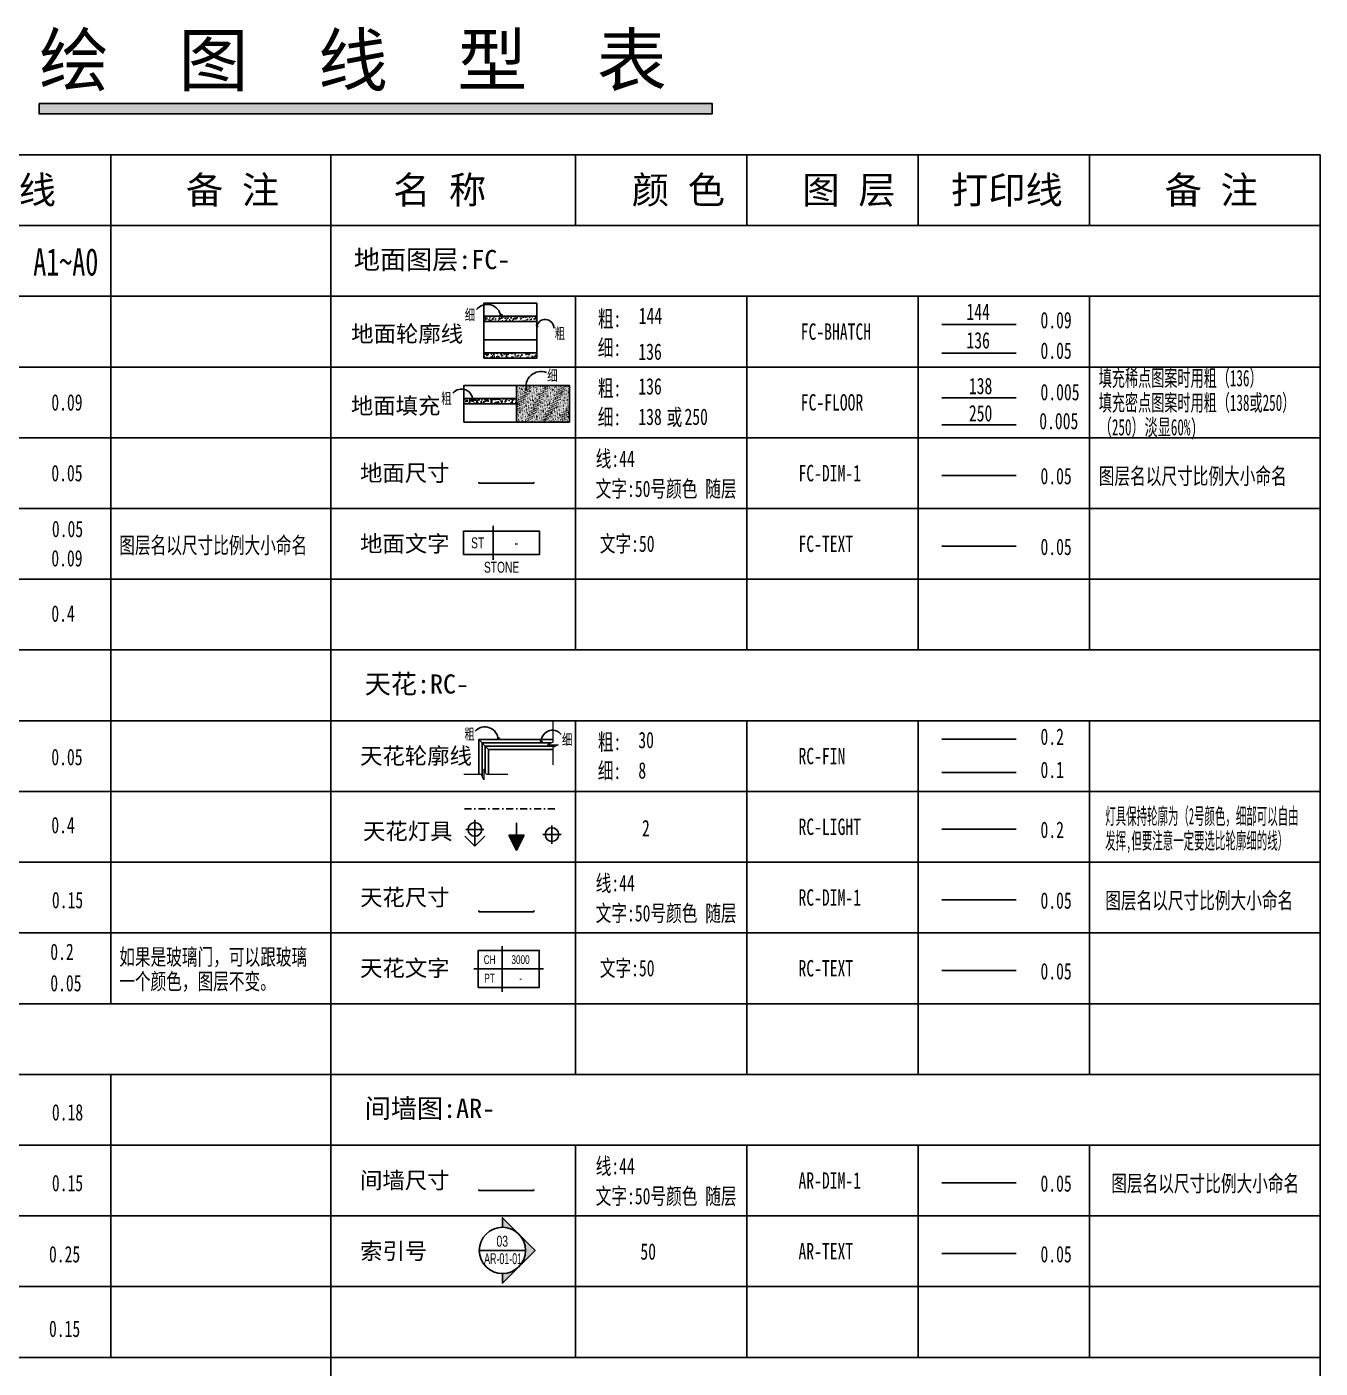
# Paper-space layout '绘图线性表' of a CAD drawing. Header units: millimetres. Extents: x -240 to 9222, y -129 to 10483.
# Drawn here: x 3309 to 9222, y 4350 to 10483 of the extents above; entities that cross this region are included whole.
import ezdxf
from ezdxf.enums import TextEntityAlignment as Align

# ---------------------------------------------------------------- set-up
doc = ezdxf.new("R2010")
doc.units = ezdxf.units.MM
doc.header["$LTSCALE"] = 0.5
doc.header["$PDMODE"] = 35
doc.linetypes.add('DASHDOT', pattern=[25.4, 12.7, -6.35, 0, -6.35])
doc.layers.get('Defpoints').update_dxf_attribs({"color": 8})
for name, color, linetype in [('AR-DIM-1', 12, 'Continuous'), ('AR-TEXT', 50, 'Continuous'), ('AXIS', 255, 'Continuous'), ('COL-FILL', 8, 'Continuous'), ('COLUMN', 4, 'Continuous'), ('DIM-1', 44, 'Continuous'), ('DOOR', 60, 'Continuous'), ('DS-DRAPERY', 32, 'Continuous'), ('DS-FINISH', 20, 'Continuous'), ('DS-GLASS', 12, 'Continuous'), ('DS-HIGH-CABINET', 40, 'Continuous'), ('FC-BHATCH', 144, 'Continuous'), ('FC-DIM-1', 50, 'Continuous'), ('FC-FLOOR', 138, 'Continuous'), ('FC-TEXT', 50, 'Continuous'), ('FF-TEXT', 50, 'Continuous'), ('RC-DIM-1', 50, 'Continuous'), ('RC-FIN', 30, 'Continuous'), ('RC-LIGHT', 2, 'Continuous'), ('RC-TEXT', 50, 'Continuous'), ('TK', 1, 'Continuous')]:
    doc.layers.add(name, color=color, linetype=linetype)
doc.layers.add('WALL', color=160, linetype='Continuous', lineweight=20)
doc.layers.add('WINDOW', color=12, linetype='Continuous', lineweight=9)
doc.styles.add('Arial', font='arial.ttf')
doc.styles.add('CCD_DIM', font='archs.shx', dxfattribs={"width": 0.8})
doc.styles.add('hb', font='hbsmall.shx', dxfattribs={"width": 0.7})
doc.styles.add('ST', font='NSimSun.ttf', dxfattribs={"height": 1000})
doc.styles.add('宋体', font='NSimSun.ttf')
doc.dimstyles.new('CCD_DIM_1', dxfattribs={"dimtxt": 2.2, "dimasz": 0.6, "dimexe": 0.5, "dimexo": 2, "dimtad": 1, "dimdec": 0, "dimdsep": 46, "dimtxsty": 'CCD_DIM', "dimblk1": 'CCD', "dimblk2": 'CCD', "dimsah": 1, "dimcen": 0.3, "dimclrd": 44, "dimclre": 44, "dimclrt": 50, "dimadec": 1, "dimazin": 2, "dimtfac": 1, "dimtdec": 0, "dimtix": 1, "dimtmove": 1, "dimatfit": 3, "dimfxl": 5, "dimfxlon": 1, "dimtolj": 1, "dimarcsym": 0})
pattern_1 = [(82.5, (5397.91, 8967.764), (-14.0701, 13.1793), [0, -15.2, 0, -17, 0, -16.25]), (52.5, (5397.91, 8967.764), (-7.4414, 32.4698), [0, -8.2, 0, -13.7, 0, -5.25]), (12.5, (5389.212, 8959.067), (21.9803, 22.0603), [0, -5, 0, -18, 0, -23.5]), (2.5, (5389.212, 8959.067), (15.0504, 27.4626), [0, -2.5, 0, -11.8, 0, -13.5])]

# ---------------------------------------------------------------- blocks, each defined once
blk = doc.blocks.new('L-1')
for p, q in [((0, 86.3), (-51.1, 35.2)), ((0, -48.6), (0, 86.3)), ((0, 86.3), (51.1, 35.2))]:
    blk.add_line(p, q)
at = {"color": 8}
blk.add_line((46.2, 0), (-46.9, 0), dxfattribs=at)
blk.add_circle((0, 0), 35)
blk = doc.blocks.new('图号索引3')
h = blk.add_hatch(color=2)
h.paths.add_polyline_path([(0, 7.48), (3.56, 3.91, 0.186664), (0, 5.29)])
h.paths.add_polyline_path([(3.91, 3.56), (7.48, 0), (3.91, -3.56, 0.186664), (5.29, 0, 0.186664)])
h.paths.add_polyline_path([(0, -5.29, 0.186664), (3.56, -3.91), (0, -7.48)])
at = {"color": 2}
blk.add_line((-5.29, 0), (5.29, 0), dxfattribs=at)
at = {"color": 150}
blk.add_lwpolyline([(0, -5.29), (0, -7.48), (7.48, 0), (0, 7.48), (0, 5.29)], dxfattribs=at)
blk.add_circle((0, 0), 5.29, dxfattribs=at)
at = {"style": 'Arial', "width": 0.680032}
blk.add_attdef('01', text='', height=2.5, dxfattribs=at).set_placement((-1.34, 0.85), (1.3, 0.85), align=Align.FIT)
at = {"style": 'Arial', "width": 0.579843, "flags": 8}
blk.add_attdef('AR-01-01', text='', height=2.5, dxfattribs=at).set_placement((-4.16, -3.14), (4.5, -3.14), align=Align.FIT)
blk = doc.blocks.new('CCD')
at = {"color": 50, "linetype": 'ByBlock'}
blk.add_line((-1, 0), (1, 0), dxfattribs=at)
at = {"color": 50, "linetype": 'Continuous', "const_width": 0.608}
blk.add_lwpolyline([(1, 1), (-1, -1)], dxfattribs=at)
blk = doc.blocks.new('*D24')
at = {"layer": 'AR-DIM-1', "color": 44, "lineweight": -2, "transparency": 16777216}
for p, q in [((5375.8, 5167.2), (5375.8, 5161.7)), ((5376.4, 5162.2), (5626.1, 5162.2)), ((5626.7, 5167.2), (5626.7, 5161.7))]:
    blk.add_line(p, q, dxfattribs=at)
at = {"layer": 'Defpoints', "color": 0, "lineweight": 9, "transparency": 16777216}
for p in [(5375.8, 5305.2), (5626.7, 5315.8), (5626.7, 5162.2)]:
    blk.add_point(p, dxfattribs=at)
at = {"layer": 'AR-DIM-1', "color": 44, "lineweight": -2, "transparency": 16777216, "xscale": 0.6, "yscale": 0.6, "zscale": 0.6, "rotation": 180}
blk.add_blockref('CCD', (5375.8, 5162.2), dxfattribs=at)
at = {"layer": 'AR-DIM-1', "color": 44, "lineweight": -2, "transparency": 16777216, "xscale": 0.6, "yscale": 0.6, "zscale": 0.6}
blk.add_blockref('CCD', (5626.7, 5162.2), dxfattribs=at)
at = {"layer": 'AR-DIM-1', "color": 50, "transparency": 16777216, "insert": (5501.3, 5163.9), "char_height": 2.2, "attachment_point": 5, "style": 'CCD_DIM'}
blk.add_mtext('\\A1;251', dxfattribs=at)
blk = doc.blocks.new('*D25')
at = {"layer": 'Defpoints', "color": 0, "lineweight": 9, "transparency": 16777216}
for p in [(5375.8, 8539.7), (5626.7, 8550.3), (5626.7, 8396.8)]:
    blk.add_point(p, dxfattribs=at)
at = {"layer": 'FC-DIM-1', "color": 44, "lineweight": -2, "transparency": 16777216}
for p, q in [((5375.8, 8401.8), (5375.8, 8396.3)), ((5376.4, 8396.8), (5626.1, 8396.8)), ((5626.7, 8401.8), (5626.7, 8396.3))]:
    blk.add_line(p, q, dxfattribs=at)
at = {"layer": 'FC-DIM-1', "color": 44, "lineweight": -2, "transparency": 16777216, "xscale": 0.6, "yscale": 0.6, "zscale": 0.6, "rotation": 180}
blk.add_blockref('CCD', (5375.8, 8396.8), dxfattribs=at)
at = {"layer": 'FC-DIM-1', "color": 44, "lineweight": -2, "transparency": 16777216, "xscale": 0.6, "yscale": 0.6, "zscale": 0.6}
blk.add_blockref('CCD', (5626.7, 8396.8), dxfattribs=at)
at = {"layer": 'FC-DIM-1', "color": 50, "transparency": 16777216, "insert": (5501.3, 8398.5), "char_height": 2.2, "attachment_point": 5, "style": 'CCD_DIM'}
blk.add_mtext('\\A1;251', dxfattribs=at)
blk = doc.blocks.new('*D26')
at = {"layer": 'Defpoints', "color": 0, "lineweight": 9, "transparency": 16777216}
for p in [(5375.8, 6580.3), (5626.7, 6590.9), (5626.7, 6437.3)]:
    blk.add_point(p, dxfattribs=at)
at = {"layer": 'RC-DIM-1', "color": 44, "lineweight": -2, "transparency": 16777216}
for p, q in [((5375.8, 6442.3), (5375.8, 6436.8)), ((5626.7, 6442.3), (5626.7, 6436.8)), ((5376.4, 6437.3), (5626.1, 6437.3))]:
    blk.add_line(p, q, dxfattribs=at)
at = {"layer": 'RC-DIM-1', "color": 44, "lineweight": -2, "transparency": 16777216, "xscale": 0.6, "yscale": 0.6, "zscale": 0.6, "rotation": 180}
blk.add_blockref('CCD', (5375.8, 6437.3), dxfattribs=at)
at = {"layer": 'RC-DIM-1', "color": 44, "lineweight": -2, "transparency": 16777216, "xscale": 0.6, "yscale": 0.6, "zscale": 0.6}
blk.add_blockref('CCD', (5626.7, 6437.3), dxfattribs=at)
at = {"layer": 'RC-DIM-1', "color": 50, "transparency": 16777216, "insert": (5501.3, 6439), "char_height": 2.2, "attachment_point": 5, "style": 'CCD_DIM'}
blk.add_mtext('\\A1;251', dxfattribs=at)
blk = doc.blocks.new('RC-')
at = {"color": 50}
for p, q in [((-1.51, -5.24), (-1.51, 5.24)), ((7.96, 0), (-7.96, 0))]:
    blk.add_line(p, q, dxfattribs=at)
at = {"color": 150}
blk.add_lwpolyline([(-6.96, -4.24), (-6.96, 4.24), (6.96, 4.24), (6.96, -4.24)], close=True, dxfattribs=at)
at = {"style": 'ST', "flags": 4}
blk.add_attdef('NUM7', text='', height=2.5, dxfattribs=at).set_placement((-8, 0.84), align=Align.RIGHT)
at = {"style": 'hb', "width": 0.8, "flags": 4}
for tag, p in [('NUM1', (-4.37, 2.13)), ('NUM2', (2.7, 2.13)), ('NUM3', (-4.37, -2.11)), ('NUM4', (2.7, -2.11)), ('NUM9', (0, -6.66))]:
    blk.add_attdef(tag, text='', height=2, dxfattribs=at).set_placement(p, align=Align.MIDDLE)
at = {"style": 'ST', "flags": 4}
blk.add_attdef('NUM5', (7.54, 0.84), '', height=2.5, dxfattribs=at)
at = {"style": 'hb', "width": 0.8, "flags": 4}
blk.add_attdef('NUM8', text='', height=2, dxfattribs=at).set_placement((-8, -3.39), align=Align.RIGHT)
blk.add_attdef('NUM6', (7.54, -3.39), '', height=2, dxfattribs=at)
at = {"style": 'ST', "flags": 4}
blk.add_attdef('NUM10', text='', height=2.5, dxfattribs=at).set_placement((0, -10.39), align=Align.MIDDLE)
blk = doc.blocks.new('FC-')
at = {"color": 50}
blk.add_line((0, -3.12), (0, 3.12), dxfattribs=at)
at = {"color": 5}
blk.add_lwpolyline([(8.48, -2.12), (-5.45, -2.12), (-5.45, 2.12), (8.48, 2.12)], close=True, dxfattribs=at)
at = {"style": 'ST', "width": 0.7, "flags": 4}
blk.add_attdef('ITEM5', text='', height=2.5, dxfattribs=at).set_placement((-6.48, -1.52), align=Align.RIGHT)
at = {"width": 0.7, "flags": 4}
for tag, height, style, p in [('NUM1', 2, 'hb', (-2.86, 0.01)), ('NUM2', 2, 'hb', (4.21, 0.01)), ('NUM4', 2, 'hb', (1.51, -4.45)), ('NUM6', 2.5, 'ST', (1.51, -8.45))]:
    blk.add_attdef(tag, text='', height=height, dxfattribs=dict(at, style=style)).set_placement(p, align=Align.MIDDLE)
at = {"style": 'ST', "width": 0.7, "flags": 4}
blk.add_attdef('NUM3', (9.06, -1.52), '', height=2.5, dxfattribs=at)

psp = doc.layouts.new('绘图线性表')

# ---------------------------------------------------------------- hatches: boundary and pattern name
at = {"layer": 'FC-FLOOR'}
h = psp.add_hatch(dxfattribs=at)
h.set_pattern_fill('AR-SAND', color=136, scale=10, angle=45, style=0)
h.set_pattern_definition(pattern_1)
h.paths.add_polyline_path([(5640.1, 9160.5), (5397.9, 9160.5), (5397.9, 9135.5), (5640.1, 9135.5)])
h = psp.add_hatch(dxfattribs=at)
h.set_pattern_fill('AR-SAND', color=136, scale=10, angle=45, style=0)
h.set_pattern_definition(pattern_1)
h.paths.add_polyline_path([(5640.1, 8992.8), (5397.9, 8992.8), (5397.9, 8967.8), (5640.1, 8967.8)])
h = psp.add_hatch(dxfattribs=at)
h.set_pattern_fill('CONC1', color=138, scale=5, angle=45, style=0)
h.set_pattern_definition([(80, (5548.3093, 8507.612), (-3.186355, 2.08498), [0, -5]), (45, (5548.31, 8507.612), (-10.352, 38.6363), [2.5, -37.5]), (105, (5548.31, 8507.612), (-38.636, 10.353), [2.5, -37.5]), (165, (5550.077, 8509.38), (-28.284, -28.2833), [2.5, -37.5]), (115, (5548.309, 8507.612), (-6.34415, -2.95833), [0.625, -7.95]), (175, (5548.751, 8508.054), (-0.74082, -8.46765), [0.625, -7.4])])
h.paths.add_polyline_path([(5548.3, 8675.4), (5790.5, 8675.4), (5790.5, 8843.1), (5548.3, 8843.1)])
h = psp.add_hatch(dxfattribs=at)
h.set_pattern_fill('AR-SAND', color=136, scale=10, angle=45, style=0)
h.set_pattern_definition([(82.5, (5306.088, 9238.402), (-14.07013, 13.17927), [0, -15.2, 0, -17, 0, -16.25]), (52.5, (5306.088, 9238.402), (-7.4414, 32.4698), [0, -8.2, 0, -13.7, 0, -5.25]), (12.5, (5297.39, 9229.705), (21.9803, 22.0603), [0, -5, 0, -18, 0, -23.5]), (2.5, (5297.39, 9229.705), (15.0504, 27.4626), [0, -2.5, 0, -11.8, 0, -13.5])])
h.paths.add_polyline_path([(5548.3, 8784.3), (5306.1, 8784.3), (5306.1, 8759.3), (5548.3, 8759.3)])
at = {"layer": 'RC-LIGHT'}
psp.add_hatch(color=1, dxfattribs=at).paths.add_polyline_path([(5582.2, 6787.4), (5511.9, 6787.4), (5547, 6717.1)])

# ---------------------------------------------------------------- linework, layer by layer
at = {"layer": 'AR-DIM-1'}
psp.add_line((7493, 5197.9), (7832.3, 5197.9), dxfattribs=at)
at = {"layer": 'AR-TEXT'}
psp.add_line((7493, 4874.5), (7832.3, 4874.5), dxfattribs=at)
at = {"layer": 'DIM-1'}
for p, q in [((5475.9, 9160.2), (5472.5, 9167.4)), ((5475.9, 9160.2), (5481.6, 9169.5)), ((5640, 9109.9), (5639, 9120.7)), ((5640, 9109.9), (5646.3, 9114.9)), ((5347, 8769), (5343.6, 8776.2)), ((5347, 8769), (5352.7, 8778.3)), ((5593.7, 8820.9), (5588.1, 8830.2)), ((5593.7, 8820.9), (5597.1, 8828.1)), ((5463.7, 7223.8), (5460.3, 7231)), ((5463.7, 7223.8), (5469.4, 7233.1)), ((5661.2, 7208.7), (5655.6, 7220.8)), ((5661.2, 7208.7), (5664.6, 7218.7))]:
    psp.add_line(p, q, dxfattribs=at)
for centre, radius, start, end in [((5413.5, 9150.6), 63.2, 8.73922, 140.798), ((5679.1, 9106.1), 39.2, 359.5774, 174.53989), ((5659.8, 8839), 68.6, 69.20515, 195.31648), ((5296.4, 8776), 51.1, 352.0888, 141.15209), ((5403.2, 7221.6), 60.6, 2.03245, 137.26926), ((5711.9, 7215.8), 51.1, 38.84791, 187.9112)]:
    psp.add_arc(centre, radius, start, end, dxfattribs=at)
at = {"layer": 'FC-BHATCH'}
for p, q in [((5397.9, 9219.4), (5640.1, 9219.4)), ((5640.1, 9219.4), (5640.1, 8967.8)), ((5397.9, 9135.5), (5640.1, 9135.5)), ((7493, 9121.6), (7832.3, 9121.6)), ((5397.9, 9051.6), (5640.1, 9051.6)), ((5397.9, 8967.8), (5640.1, 8967.8)), ((5306.1, 8843.1), (5548.3, 8843.1)), ((5548.3, 8843.1), (5548.3, 8675.4)), ((5306.1, 8759.3), (5548.3, 8759.3)), ((5306.1, 8675.4), (5790.5, 8675.4))]:
    psp.add_line(p, q, dxfattribs=at)
at = {"layer": 'FC-BHATCH', "color": 136}
for p, q in [((5397.9, 9160.5), (5640.1, 9160.5)), ((5397.9, 8992.8), (5640.1, 8992.8)), ((5306.1, 8784.3), (5548.3, 8784.3))]:
    psp.add_line(p, q, dxfattribs=at)
at = {"layer": 'FC-BHATCH'}
for points in [[(5397.9, 8967.8), (5397.9, 9219.4), (5640.1, 9219.4)], [(5306.1, 8675.4), (5306.1, 8843.1), (5548.3, 8843.1)], [(5790.5, 8675.4), (5790.5, 8843.1), (5548.3, 8843.1)]]:
    psp.add_lwpolyline(points, dxfattribs=at)
at = {"layer": 'FC-DIM-1'}
psp.add_line((7493, 8432.5), (7832.3, 8432.5), dxfattribs=at)
at = {"layer": 'FC-FLOOR', "color": 136}
psp.add_line((7493, 8990.9), (7832.3, 8990.9), dxfattribs=at)
at = {"layer": 'FC-FLOOR'}
psp.add_line((7493, 8787.6), (7832.3, 8787.6), dxfattribs=at)
at = {"layer": 'FC-FLOOR', "color": 250}
psp.add_line((7493, 8663), (7832.3, 8663), dxfattribs=at)
at = {"layer": 'FC-TEXT'}
psp.add_line((7493, 8109), (7832.3, 8109), dxfattribs=at)
at = {"layer": 'RC-DIM-1'}
psp.add_line((7493, 6491.7), (7832.3, 6491.7), dxfattribs=at)
at = {"layer": 'RC-FIN', "color": 8}
for p, q in [((5419.9, 7179.1), (5374.9, 7224.1)), ((7493, 7074.2), (7832.3, 7074.2))]:
    psp.add_line(p, q, dxfattribs=at)
at = {"layer": 'RC-FIN'}
psp.add_line((7493, 7225.7), (7832.3, 7225.7), dxfattribs=at)
for points in [[(5713.4, 7224.1), (5374.9, 7224.1), (5374.9, 7064.5)], [(5713.4, 7179.1), (5419.9, 7179.1), (5419.9, 7064.5)]]:
    psp.add_lwpolyline(points, dxfattribs=at)
at = {"layer": 'RC-FIN', "color": 8}
for points in [[(5706.3, 7209.1), (5389.9, 7209.1), (5389.9, 7058.4)], [(5724.3, 7194.1), (5404.9, 7194.1), (5404.9, 7076.4)]]:
    psp.add_lwpolyline(points, dxfattribs=at)
at = {"layer": 'RC-LIGHT', "linetype": 'DASHDOT', "ltscale": 5}
psp.add_line((5310, 6907.8), (5750.9, 6907.8), dxfattribs=at)
at = {"layer": 'RC-LIGHT', "color": 2}
for p, q in [((5547, 6843.6), (5547, 6787.4)), ((5511.9, 6787.4), (5582.2, 6787.4)), ((5547, 6717.1), (5511.9, 6787.4)), ((5582.2, 6787.4), (5547, 6717.1))]:
    psp.add_line(p, q, dxfattribs=at)
at = {"layer": 'RC-LIGHT', "color": 8}
for p, q in [((5709.8, 6831.4), (5709.8, 6748)), ((5668.1, 6789.7), (5751.4, 6789.7))]:
    psp.add_line(p, q, dxfattribs=at)
at = {"layer": 'RC-LIGHT'}
psp.add_line((7493, 6815.2), (7832.3, 6815.2), dxfattribs=at)
psp.add_ellipse((5709.8, 6789.7), major_axis=(22.1, -22.1), ratio=1, start_param=-0.785398, end_param=5.497787, dxfattribs=at)
at = {"layer": 'RC-TEXT'}
psp.add_line((7493, 6168.3), (7832.3, 6168.3), dxfattribs=at)
at = {"layer": 'TK', "color": 136}
for p, q in [((9222.2, 9898), (-239.8, 9898)), ((3692.5, 9898), (3692.5, 6016.6)), ((4698.7, 9898), (4698.7, -129)), ((5817.4, 9898), (5817.4, 9574.6)), ((6600.8, 9898), (6600.8, 9574.6)), ((7384.2, 9898), (7384.2, 9574.6)), ((8167.5, 9898), (8167.5, 9574.6)), ((9222.2, -129), (9222.2, 9898)), ((9222.2, 9574.6), (-239.8, 9574.6)), ((9222.2, 9251.1), (-239.8, 9251.1)), ((5817.4, 9251.1), (5817.4, 7633.9)), ((6600.8, 9251.1), (6600.8, 7633.9)), ((7384.2, 9251.1), (7384.2, 7633.9)), ((8167.5, 9251.1), (8167.5, 7633.9)), ((9222.2, 8927.7), (-239.8, 8927.7)), ((9222.2, 8604.2), (-239.8, 8604.2)), ((9222.2, 8280.8), (-239.8, 8280.8)), ((9222.2, 7957.3), (-239.8, 7957.3)), ((9222.2, 7633.9), (-239.8, 7633.9)), ((9222.2, 7310.4), (-239.8, 7310.4)), ((5817.4, 7310.4), (5817.4, 5693.1)), ((6600.8, 7310.4), (6600.8, 5693.1)), ((7384.2, 7310.4), (7384.2, 5693.1)), ((8167.5, 7310.4), (8167.5, 5693.1)), ((9222.2, 6987), (-239.8, 6987)), ((9222.2, 6663.5), (-239.8, 6663.5)), ((9222.2, 6340), (-239.8, 6340)), ((9222.2, 6016.6), (-239.8, 6016.6)), ((9222.2, 5693.1), (-239.8, 5693.1)), ((3692.5, 5693.1), (3692.5, 4399.3)), ((9222.2, 5369.7), (-239.8, 5369.7)), ((5817.4, 5369.7), (5817.4, 4399.3)), ((6600.8, 5369.7), (6600.8, 4399.3)), ((7384.2, 5369.7), (7384.2, 4399.3)), ((8167.5, 5369.7), (8167.5, 4399.3)), ((9222.2, 5046.2), (-239.8, 5046.2)), ((9222.2, 4722.8), (-239.8, 4722.8)), ((9222.2, 4399.3), (-239.8, 4399.3))]:
    psp.add_line(p, q, dxfattribs=at)
psp.add_lwpolyline([(3364.8, 10133), (6442, 10133), (6442, 10085.3), (3364.8, 10085.3)], close=True, dxfattribs=at)
at = {"layer": 'TK', "color": 8}
psp.add_solid([(3364.8, 10133), (6442, 10133), (3364.8, 10085.3), (6442, 10085.3)], dxfattribs=at)
at = {"layer": 'WINDOW'}
for points in [[(5713.4, 7310.1), (5713.4, 7213.1), (5713.4, 7212.7), (5689.4, 7200.7), (5737.4, 7200.7), (5713.4, 7188.7), (5713.4, 7188.3), (5713.4, 7109.3)], [(5508.2, 7064.5), (5411.2, 7064.5), (5410.9, 7064.5), (5398.9, 7088.5), (5398.9, 7040.5), (5386.9, 7064.5), (5386.5, 7064.5), (5307.5, 7064.5)]]:
    psp.add_lwpolyline(points, dxfattribs=at)

# ---------------------------------------------------------------- block references
at = {"layer": 'AR-TEXT'}
ref = psp.add_blockref('图号索引3', (5483, 4888.5), dxfattribs=dict(at, xscale=20.00000000007276, yscale=20.00000000007276, zscale=20.00000000007276))
ref.add_attrib('AR-01-01', 'AR-01-01', dxfattribs={"layer": '0', "height": 50, "style": 'Arial', "width": 0.579843}).set_placement((5399.7, 4825.6), (5573, 4825.6), align=Align.FIT)
ref.add_attrib('01', '03', dxfattribs={"layer": '0', "height": 50, "style": 'Arial', "width": 0.680032}).set_placement((5456.1, 4905.5), (5508.9, 4905.5), align=Align.FIT)
at = {"layer": 'FC-TEXT'}
ref = psp.add_blockref('FC-', (5441.5, 8123.6), dxfattribs=dict(at, xscale=25, yscale=25, zscale=25))
ref.add_attrib('NUM1', 'ST', dxfattribs={"layer": '0', "height": 50, "style": 'hb', "width": 0.7, "flags": 4}).set_placement((5370, 8123.8), align=Align.MIDDLE)
ref.add_attrib('NUM2', '-', dxfattribs={"layer": '0', "height": 50, "style": 'hb', "width": 0.7, "flags": 4}).set_placement((5546.8, 8123.8), align=Align.MIDDLE)
ref.add_attrib('NUM4', 'STONE', dxfattribs={"layer": '0', "height": 50, "style": 'hb', "width": 0.7}).set_placement((5479.4, 8012.3), align=Align.MIDDLE)
at = {"layer": 'RC-LIGHT', "xscale": -0.8928571427532006, "yscale": 0.8928571427532006, "zscale": 0.892857142857143, "rotation": 180}
psp.add_blockref('L-1', (5357.4, 6813.6), dxfattribs=at)
at = {"layer": 'RC-TEXT'}
ref = psp.add_blockref('RC-', (5512.2, 6175.5), dxfattribs=dict(at, xscale=20.00000000007276, yscale=20.00000000007276, zscale=20.00000000007276))
ref.add_attrib('NUM1', 'CH', dxfattribs={"layer": '0', "height": 40, "style": 'hb', "width": 0.7, "flags": 4}).set_placement((5424.7, 6218.1), align=Align.MIDDLE)
ref.add_attrib('NUM2', '3000', dxfattribs={"layer": '0', "height": 40, "style": 'hb', "width": 0.7}).set_placement((5566.1, 6218.1), align=Align.MIDDLE)
ref.add_attrib('NUM3', 'PT', dxfattribs={"layer": '0', "height": 40, "style": 'hb', "width": 0.7}).set_placement((5424.7, 6133.3), align=Align.MIDDLE)
ref.add_attrib('NUM4', '-', dxfattribs={"layer": '0', "height": 40, "style": 'hb', "width": 0.7}).set_placement((5566.1, 6133.3), align=Align.MIDDLE)

# ---------------------------------------------------------------- texts
at = {"layer": 'AR-DIM-1', "color": 44, "style": '宋体', "width": 0.7}
psp.add_text('线:44', height=75, dxfattribs=at).set_placement((5909.7, 5236.5))
at = {"layer": 'AR-DIM-1', "style": '宋体'}
psp.add_text('间墙尺寸', height=75, dxfattribs=at).set_placement((4832.4, 5171.4))
at = {"layer": 'AR-DIM-1', "style": '宋体', "width": 0.7}
for s, p in [('AR-DIM-1', (6836.9, 5170.7)), ('0.05', (7943.4, 5157.2)), ('图层名以尺寸比例大小命名', (8266.9, 5157.2))]:
    psp.add_text(s, height=75, dxfattribs=at).set_placement(p)
at = {"layer": 'AR-DIM-1', "color": 50, "style": '宋体', "width": 0.7}
psp.add_text('文字:50号颜色 随层', height=75, dxfattribs=at).set_placement((5909.7, 5099.1))
at = {"layer": 'AR-TEXT', "style": '宋体'}
psp.add_text('索引号', height=75, dxfattribs=at).set_placement((4832.4, 4847.9))
at = {"layer": 'AR-TEXT', "style": '宋体', "width": 0.7}
for s, p in [('50', (6114.1, 4846)), ('AR-TEXT', (6836.9, 4847.3)), ('0.05', (7943.4, 4833.7))]:
    psp.add_text(s, height=75, dxfattribs=at).set_placement(p)
at = {"layer": 'AXIS', "style": '宋体', "width": 0.7}
psp.add_text('0.09', height=75, dxfattribs=at).set_placement((3420.7, 8728.7))
at = {"layer": 'AXIS', "color": 50, "style": '宋体', "width": 0.7}
for s, p in [('0.05', (3420.7, 8405.3)), ('0.09', (3420.7, 8015.9))]:
    psp.add_text(s, height=75, dxfattribs=at).set_placement(p)
at = {"layer": 'COL-FILL', "style": '宋体', "width": 0.7}
psp.add_text('0.05', height=75, dxfattribs=at).set_placement((3420.7, 7107))
at = {"layer": 'COLUMN', "style": '宋体', "width": 0.7}
psp.add_text('0.4', height=75, dxfattribs=at).set_placement((3420.7, 7763.3))
at = {"layer": 'DIM-1', "style": '宋体', "width": 0.7}
for s, height, p in [('细', 50, (5311.1, 9141.6)), ('粗', 50, (5722, 9056.9)), ('细', 50, (5687.9, 8864.2)), ('粗', 50, (5203.1, 8759.2)), ('0.05', 75, (3423.3, 8150)), ('图层名以尺寸比例大小命名', 75, (3731.2, 8075.3)), ('粗', 50, (5309.1, 7224.9)), ('细', 50, (5755.4, 7198.9))]:
    psp.add_text(s, height=height, dxfattribs=at).set_placement(p)
at = {"layer": 'DOOR', "style": '宋体', "width": 0.7}
for s, p in [('0.2', (3416, 6216.4)), ('如果是玻璃门，可以跟玻璃', (3731.2, 6193.1)), ('一个颜色，图层不变。', (3731.2, 6081.4))]:
    psp.add_text(s, height=75, dxfattribs=at).set_placement(p)
at = {"layer": 'DOOR', "color": 8, "style": '宋体', "width": 0.7}
psp.add_text('0.05', height=75, dxfattribs=at).set_placement((3416, 6073.1))
at = {"layer": 'DS-DRAPERY', "style": '宋体', "width": 0.7}
psp.add_text('0.15', height=75, dxfattribs=at).set_placement((3410, 4492.7))
at = {"layer": 'DS-FINISH', "style": '宋体', "width": 0.7}
for s, p in [('0.15', (3423.3, 6452.9)), ('0.18', (3423.3, 5482.5))]:
    psp.add_text(s, height=75, dxfattribs=at).set_placement(p)
at = {"layer": 'DS-GLASS', "style": '宋体', "width": 0.7}
psp.add_text('0.15', height=75, dxfattribs=at).set_placement((3423.3, 5159))
at = {"layer": 'DS-HIGH-CABINET', "style": '宋体', "width": 0.7}
psp.add_text('0.25', height=75, dxfattribs=at).set_placement((3410, 4833.7))
at = {"layer": 'FC-BHATCH', "style": '宋体', "width": 0.7}
for s, p in [('144', (7604.8, 9143.4)), ('144', (6106.4, 9124.5)), ('0.09', (7943.4, 9104.8)), ('FC-BHATCH', (6847.3, 9052.2))]:
    psp.add_text(s, height=75, dxfattribs=at).set_placement(p)
at = {"layer": 'FC-BHATCH', "style": '宋体'}
psp.add_text('地面轮廓线', height=75, dxfattribs=at).set_placement((4791.9, 9042.2))
at = {"layer": 'FC-DIM-1', "color": 44, "style": '宋体', "width": 0.7}
psp.add_text('线:44', height=75, dxfattribs=at).set_placement((5909.7, 8471))
at = {"layer": 'FC-DIM-1', "style": '宋体'}
psp.add_text('地面尺寸', height=75, dxfattribs=at).set_placement((4832.4, 8405.9))
at = {"layer": 'FC-DIM-1', "style": '宋体', "width": 0.7}
for s, p in [('FC-DIM-1', (6836.9, 8405.3)), ('0.05', (7943.4, 8391.7)), ('图层名以尺寸比例大小命名', (8209.9, 8391.7)), ('文字:50号颜色 随层', (5909.7, 8333.6))]:
    psp.add_text(s, height=75, dxfattribs=at).set_placement(p)
at = {"layer": 'FC-FLOOR', "style": '宋体'}
for s, width, p in [('粗:', 0.7, (5919.4, 9110.9)), ('填充稀点图案时用粗（136）', 0.585931, (8209.9, 8839.8)), ('138', 0.7, (7616.1, 8803.6)), ('0.005', 0.7, (7943.4, 8775.7)), ('FC-FLOOR', 0.7, (6847.3, 8728.7)), ('填充密点图案时用粗（138或250）', 0.585931, (8209.9, 8727.3)), ('细:', 0.7, (5919.1, 8661.3)), ('138', 0.7, (6104.7, 8663)), ('或', 0.7, (6233.7, 8661.3)), ('（250）淡显60%%%)', 0.585931, (8209.9, 8615.2))]:
    psp.add_text(s, height=75, dxfattribs=dict(at, width=width)).set_placement(p)
at = {"layer": 'FC-FLOOR', "color": 136, "style": '宋体', "width": 0.7}
for s, p in [('136', (7604.8, 9012.6)), ('细:', (5919.1, 8978.7)), ('136', (6104.7, 8960.5)), ('0.05', (7943.4, 8965.4)), ('粗:', (5919.4, 8793.6)), ('136', (6104.7, 8802.1))]:
    psp.add_text(s, height=75, dxfattribs=at).set_placement(p)
at = {"layer": 'FC-FLOOR', "style": '宋体'}
psp.add_text('地面填充', height=75, dxfattribs=at).set_placement((4790.5, 8713))
at = {"layer": 'FC-FLOOR', "color": 250, "style": '宋体', "width": 0.7}
for s, p in [('250', (6315.6, 8663)), ('250', (7616.1, 8679)), ('0.005', (7937.8, 8643.3))]:
    psp.add_text(s, height=75, dxfattribs=at).set_placement(p)
at = {"layer": 'FC-TEXT', "style": '宋体'}
psp.add_text('地面文字', height=75, dxfattribs=at).set_placement((4832.4, 8082.5))
at = {"layer": 'FC-TEXT', "style": '宋体', "width": 0.7}
for s, p in [('文字:50', (5928.4, 8082.5)), ('FC-TEXT', (6836.9, 8081.8)), ('0.05', (7943.4, 8068.3))]:
    psp.add_text(s, height=75, dxfattribs=at).set_placement(p)
at = {"layer": 'FF-TEXT', "style": '宋体'}
for s, height, p in [('绘  图  线  型  表', 234, (3365.1, 10214.4)), ('打 印 线', 125, (2760.4, 9675.1)), ('备 注', 125, (4036.2, 9675.1)), ('名 称', 125, (4983.4, 9675.1)), ('颜 色', 125, (6074.8, 9675.1)), ('打印线', 125, (7533.9, 9675.1)), ('备 注', 125, (8511.2, 9675.1)), ('图 层', 125, (6854.5, 9675.1)), ('地面图层:FC-', 87.5, (4804.1, 9375.5)), ('天花:RC-', 87.5, (4853.8, 7434.8)), ('间墙图:AR-', 87.5, (4853.8, 5494.1))]:
    psp.add_text(s, height=height, dxfattribs=at).set_placement(p)
at = {"layer": 'FF-TEXT', "style": '宋体', "width": 0.7}
psp.add_text('A1~A0', height=125, dxfattribs=at).set_placement((3338, 9346.2))
at = {"layer": 'RC-DIM-1', "color": 44, "style": '宋体', "width": 0.7}
psp.add_text('线:44', height=75, dxfattribs=at).set_placement((5909.7, 6530.3))
at = {"layer": 'RC-DIM-1', "style": '宋体'}
psp.add_text('天花尺寸', height=75, dxfattribs=at).set_placement((4832.4, 6465.2))
at = {"layer": 'RC-DIM-1', "style": '宋体', "width": 0.7}
for s, p in [('RC-DIM-1', (6836.9, 6464.6)), ('0.05', (7943.4, 6451)), ('图层名以尺寸比例大小命名', (8239.4, 6451))]:
    psp.add_text(s, height=75, dxfattribs=at).set_placement(p)
at = {"layer": 'RC-DIM-1', "color": 50, "style": '宋体', "width": 0.7}
psp.add_text('文字:50号颜色 随层', height=75, dxfattribs=at).set_placement((5909.7, 6392.9))
at = {"layer": 'RC-FIN', "style": '宋体', "width": 0.7}
for s, p in [('粗:', (5919.4, 7176.3)), ('30', (6104.7, 7184.8)), ('0.2', (7943.4, 7200)), ('RC-FIN', (6836.9, 7111.5))]:
    psp.add_text(s, height=75, dxfattribs=at).set_placement(p)
at = {"layer": 'RC-FIN', "style": '宋体'}
psp.add_text('天花轮廓线', height=75, dxfattribs=at).set_placement((4832.4, 7112.1))
at = {"layer": 'RC-FIN', "color": 8, "style": '宋体', "width": 0.7}
for s, p in [('细:', (5919.1, 7044)), ('8', (6104.7, 7045.7)), ('0.1', (7943.4, 7048.5))]:
    psp.add_text(s, height=75, dxfattribs=at).set_placement(p)
at = {"layer": 'RC-LIGHT', "style": '宋体'}
for s, width, p in [('灯具保持轮廓为（2号颜色，细部可以自由', 0.467179, (8239.4, 6836.9)), ('2', 0.7, (6121.5, 6781.9)), ('RC-LIGHT', 0.7, (6836.9, 6788)), ('0.2', 0.7, (7943.4, 6774.5)), ('发挥,但要注意一定要选比轮廓细的线）', 0.467179, (8239.4, 6724.4))]:
    psp.add_text(s, height=75, dxfattribs=dict(at, width=width)).set_placement(p)
psp.add_text('天花灯具', height=75, dxfattribs=at).set_placement((4845.8, 6767.6))
at = {"layer": 'RC-TEXT', "style": '宋体'}
psp.add_text('天花文字', height=75, dxfattribs=at).set_placement((4832.4, 6141.7))
at = {"layer": 'RC-TEXT', "style": '宋体', "width": 0.7}
for s, p in [('文字:50', (5928.4, 6141.7)), ('RC-TEXT', (6836.9, 6141.1)), ('0.05', (7943.4, 6127.6))]:
    psp.add_text(s, height=75, dxfattribs=at).set_placement(p)
at = {"layer": 'WALL', "style": '宋体', "width": 0.7}
psp.add_text('0.4', height=75, dxfattribs=at).set_placement((3420.7, 6795.9))

# ---------------------------------------------------------------- dimensions: what is measured, and where the dimension line sits
at = {"layer": 'AR-DIM-1'}
dim = psp.add_linear_dim(base=(5626.7, 5162.2), p1=(5375.8, 5305.2), p2=(5626.7, 5315.8), dimstyle='CCD_DIM_1', override={"dimtxsty": 'CCD_DIM'}, dxfattribs=at)
dim.commit()
dim.dimension.update_dxf_attribs({"geometry": '*D24', "text_midpoint": (5501.3, 5163.9)})
at = {"layer": 'FC-DIM-1'}
dim = psp.add_linear_dim(base=(5626.7, 8396.8), p1=(5375.8, 8539.7), p2=(5626.7, 8550.3), dimstyle='CCD_DIM_1', override={"dimtxsty": 'CCD_DIM'}, dxfattribs=at)
dim.commit()
dim.dimension.update_dxf_attribs({"geometry": '*D25', "text_midpoint": (5501.3, 8398.5)})
at = {"layer": 'RC-DIM-1'}
dim = psp.add_linear_dim(base=(5626.7, 6437.3), p1=(5375.8, 6580.3), p2=(5626.7, 6590.9), dimstyle='CCD_DIM_1', override={"dimtxsty": 'CCD_DIM'}, dxfattribs=at)
dim.commit()
dim.dimension.update_dxf_attribs({"geometry": '*D26', "text_midpoint": (5501.3, 6439)})

doc.saveas('drawing.dxf')
